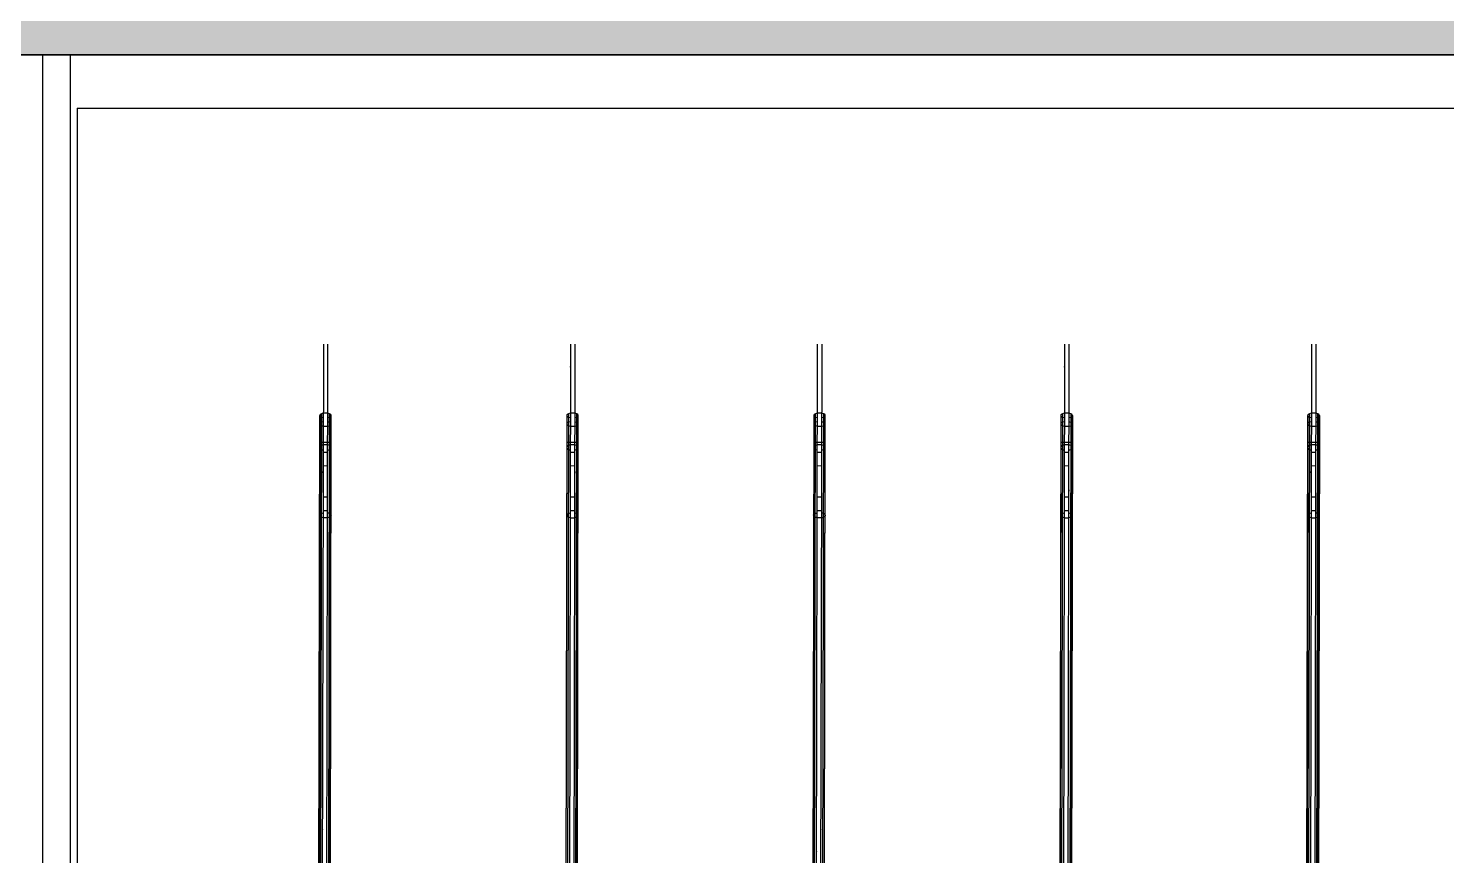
# Model space of a CAD drawing. Header units: inches. Extents: x 0 to 54693, y 0 to 31146.
# Drawn here: x 49649 to 50154, y 17958 to 18253 of the extents above; entities that cross this region are included whole.
import ezdxf

# ---------------------------------------------------------------- set-up
doc = ezdxf.new("R2010")
doc.units = ezdxf.units.IN
doc.header["$MEASUREMENT"] = 0
doc.layers.add('Added', color=3, linetype='Continuous')

msp = doc.modelspace()

# ---------------------------------------------------------------- linework, layer by layer
at = {"layer": 'Added', "linetype": 'Continuous', "lineweight": -2, "ltscale": 0.18}
for p, q in [((47753.23, 18243.35), (51303.23, 18243.35)), ((50653.23, 18243.35), (48653.82, 18243.35)), ((49653.53, 18243.35), (49653.53, 17643.35)), ((49663.53, 17643.35), (49663.53, 18243.35)), ((49665.94, 18224.35), (49665.94, 17643.35)), ((49665.94, 18224.35), (50639.74, 18224.35)), ((49753.71, 18140.19), (49752.94, 17730.21)), ((49754.58, 17730.5), (49755.35, 18139.88)), ((49755.35, 18139.88), (49755.35, 18140.18)), ((49841.79, 18140.19), (49841.03, 17730.21)), ((49843.44, 18140.18), (49842.67, 17730.2)), ((49929.11, 17730.21), (49929.88, 18140.19)), ((49930.76, 17730.2), (49931.53, 18140.18)), ((50017.97, 18140.19), (50017.2, 17730.21)), ((50018.85, 17730.2), (50019.62, 18140.18)), ((50106.06, 18140.19), (50105.29, 17730.21)), ((50106.94, 17730.5), (50107.7, 18140.18)), ((49755.34, 18131.97), (49755.34, 18132.2)), ((49841.78, 18132.21), (49841.78, 18131.98)), ((50017.96, 18131.98), (50017.96, 18132.21)), ((50106.04, 18132.21), (50106.04, 18131.98)), ((49753.66, 18115.55), (49753.01, 18115.36)), ((49755.31, 18115.54), (49753.66, 18115.55)), ((49755.96, 18115.34), (49755.31, 18115.54)), ((49841.75, 18115.55), (49841.09, 18115.36)), ((49843.39, 18115.54), (49841.75, 18115.55)), ((49844.05, 18115.34), (49843.39, 18115.54)), ((49929.84, 18115.55), (49929.18, 18115.36)), ((49931.48, 18115.54), (49929.84, 18115.55)), ((49932.14, 18115.34), (49931.48, 18115.54)), ((50017.92, 18115.55), (50017.27, 18115.36)), ((50019.57, 18115.54), (50017.92, 18115.55)), ((50020.22, 18115.34), (50019.57, 18115.54)), ((50106.01, 18115.55), (50105.36, 18115.36)), ((50107.66, 18115.54), (50106.01, 18115.55)), ((50108.31, 18115.34), (50107.66, 18115.54)), ((49751.74, 17750.87), (49752.43, 18114.77)), ((49752.58, 18115.08), (49751.89, 17750.48)), ((49753.01, 18115.36), (49752.32, 17750.14)), ((49752.57, 18112.01), (49752.42, 18111.69)), ((49752.42, 18111.69), (49752.57, 18111.38)), ((49752.58, 18115.08), (49752.43, 18114.77)), ((49752.43, 18114.77), (49752.57, 18114.45)), ((49752.57, 18114.45), (49753, 18114.17)), ((49753, 18112.28), (49752.57, 18112.01)), ((49752.57, 18111.38), (49753, 18111.1)), ((49753.01, 18115.36), (49752.58, 18115.08)), ((49753, 18114.17), (49753.66, 18113.97)), ((49753.65, 18112.48), (49753, 18112.28)), ((49753, 18111.1), (49753.65, 18110.89)), ((49753.65, 18110.89), (49755.3, 18110.89)), ((49755.27, 17750.13), (49755.96, 18115.34)), ((49755.3, 18113.96), (49755.96, 18114.16)), ((49755.95, 18112.27), (49755.3, 18112.47)), ((49755.3, 18110.89), (49755.95, 18111.08)), ((49755.7, 17750.46), (49756.39, 18115.06)), ((49755.86, 17750.85), (49756.54, 18114.75)), ((49756.38, 18111.99), (49755.95, 18112.27)), ((49755.95, 18111.08), (49756.38, 18111.36)), ((49756.39, 18115.06), (49755.96, 18115.34)), ((49755.96, 18114.16), (49756.39, 18114.43)), ((49756.53, 18111.67), (49756.38, 18111.99)), ((49756.38, 18111.36), (49756.53, 18111.67)), ((49756.54, 18114.75), (49756.39, 18115.06)), ((49756.39, 18114.43), (49756.54, 18114.75)), ((49840.51, 18114.77), (49839.83, 17750.87)), ((49839.98, 17750.48), (49840.66, 18115.08)), ((49841.09, 18115.36), (49840.41, 17750.14)), ((49840.66, 18115.08), (49840.51, 18114.77)), ((49840.51, 18114.77), (49840.66, 18114.45)), ((49840.66, 18112.01), (49840.51, 18111.69)), ((49840.51, 18111.69), (49840.66, 18111.38)), ((49841.09, 18115.36), (49840.66, 18115.08)), ((49840.66, 18114.45), (49841.09, 18114.17)), ((49841.09, 18112.28), (49840.66, 18112.01)), ((49840.66, 18111.38), (49841.09, 18111.1)), ((49841.09, 18114.17), (49841.75, 18113.97)), ((49841.74, 18112.48), (49841.09, 18112.28)), ((49841.09, 18111.1), (49841.74, 18110.89)), ((49841.74, 18110.89), (49843.38, 18110.89)), ((49843.36, 17750.13), (49844.05, 18115.34)), ((49843.38, 18110.89), (49844.04, 18111.08)), ((49843.39, 18113.96), (49844.05, 18114.16)), ((49844.04, 18112.27), (49843.39, 18112.47)), ((49843.79, 17750.46), (49844.48, 18115.06)), ((49843.94, 17750.85), (49844.63, 18114.75)), ((49844.47, 18111.99), (49844.04, 18112.27)), ((49844.04, 18111.08), (49844.47, 18111.36)), ((49844.48, 18115.06), (49844.05, 18115.34)), ((49844.05, 18114.16), (49844.48, 18114.43)), ((49844.62, 18111.67), (49844.47, 18111.99)), ((49844.47, 18111.36), (49844.62, 18111.67)), ((49844.63, 18114.75), (49844.48, 18115.06)), ((49844.48, 18114.43), (49844.63, 18114.75)), ((49928.6, 18114.77), (49927.92, 17750.87)), ((49928.75, 18115.08), (49928.07, 17750.48)), ((49928.5, 17750.14), (49929.18, 18115.36)), ((49928.75, 18115.08), (49928.6, 18114.77)), ((49928.6, 18114.77), (49928.75, 18114.45)), ((49928.75, 18112.01), (49928.6, 18111.69)), ((49928.6, 18111.69), (49928.74, 18111.38)), ((49928.74, 18111.38), (49929.17, 18111.1)), ((49929.18, 18115.36), (49928.75, 18115.08)), ((49928.75, 18114.45), (49929.18, 18114.17)), ((49929.18, 18112.28), (49928.75, 18112.01)), ((49929.17, 18111.1), (49929.83, 18110.89)), ((49929.18, 18114.17), (49929.83, 18113.97)), ((49929.83, 18112.48), (49929.18, 18112.28)), ((49929.83, 18110.89), (49931.47, 18110.89)), ((49931.45, 17750.13), (49932.14, 18115.34)), ((49931.47, 18110.89), (49932.13, 18111.08)), ((49931.48, 18113.96), (49932.13, 18114.16)), ((49932.13, 18112.27), (49931.48, 18112.47)), ((49932.56, 18115.06), (49931.88, 17750.46)), ((49932.03, 17750.85), (49932.71, 18114.75)), ((49932.13, 18114.16), (49932.56, 18114.43)), ((49932.56, 18111.99), (49932.13, 18112.27)), ((49932.13, 18111.08), (49932.56, 18111.36)), ((49932.56, 18115.06), (49932.14, 18115.34)), ((49932.71, 18114.75), (49932.56, 18115.06)), ((49932.56, 18114.43), (49932.71, 18114.75)), ((49932.71, 18111.67), (49932.56, 18111.99)), ((49932.56, 18111.36), (49932.71, 18111.67)), ((50016.69, 18114.77), (50016.01, 17750.87)), ((50016.16, 17750.48), (50016.84, 18115.08)), ((50017.27, 18115.36), (50016.59, 17750.14)), ((50016.83, 18112.01), (50016.68, 18111.69)), ((50016.68, 18111.69), (50016.83, 18111.38)), ((50016.84, 18115.08), (50016.69, 18114.77)), ((50016.69, 18114.77), (50016.84, 18114.45)), ((50017.26, 18112.28), (50016.83, 18112.01)), ((50016.83, 18111.38), (50017.26, 18111.1)), ((50017.27, 18115.36), (50016.84, 18115.08)), ((50016.84, 18114.45), (50017.27, 18114.17)), ((50017.92, 18112.48), (50017.26, 18112.28)), ((50017.26, 18111.1), (50017.92, 18110.89)), ((50017.27, 18114.17), (50017.92, 18113.97)), ((50017.92, 18110.89), (50019.56, 18110.89)), ((50020.22, 18115.34), (50019.54, 17750.13)), ((50020.22, 18112.27), (50019.56, 18112.47)), ((50019.56, 18110.89), (50020.22, 18111.08)), ((50019.57, 18113.96), (50020.22, 18114.16)), ((50019.97, 17750.46), (50020.65, 18115.06)), ((50020.8, 18114.75), (50020.12, 17750.85)), ((50020.65, 18115.06), (50020.22, 18115.34)), ((50020.22, 18114.16), (50020.65, 18114.43)), ((50020.65, 18111.99), (50020.22, 18112.27)), ((50020.22, 18111.08), (50020.65, 18111.36)), ((50020.8, 18114.75), (50020.65, 18115.06)), ((50020.65, 18114.43), (50020.8, 18114.75)), ((50020.8, 18111.67), (50020.65, 18111.99)), ((50020.65, 18111.36), (50020.8, 18111.67)), ((50104.1, 17750.87), (50104.78, 18114.77)), ((50104.24, 17750.48), (50104.93, 18115.08)), ((50105.36, 18115.36), (50104.67, 17750.14)), ((50104.92, 18112.01), (50104.77, 18111.69)), ((50104.77, 18111.69), (50104.92, 18111.38)), ((50104.93, 18115.08), (50104.78, 18114.77)), ((50104.78, 18114.77), (50104.93, 18114.45)), ((50105.35, 18112.28), (50104.92, 18112.01)), ((50104.92, 18111.38), (50105.35, 18111.1)), ((50105.36, 18115.36), (50104.93, 18115.08)), ((50104.93, 18114.45), (50105.36, 18114.17)), ((50106.01, 18112.48), (50105.35, 18112.28)), ((50105.35, 18111.1), (50106, 18110.89)), ((50105.36, 18114.17), (50106.01, 18113.97)), ((50106, 18110.89), (50107.65, 18110.89)), ((50107.63, 17750.13), (50108.31, 18115.34)), ((50107.65, 18113.96), (50108.31, 18114.16)), ((50108.31, 18112.27), (50107.65, 18112.47)), ((50107.65, 18110.89), (50108.3, 18111.08)), ((50108.06, 17750.46), (50108.74, 18115.06)), ((50108.89, 18114.75), (50108.21, 17750.85)), ((50108.3, 18111.08), (50108.73, 18111.36)), ((50108.74, 18115.06), (50108.31, 18115.34)), ((50108.31, 18114.16), (50108.74, 18114.43)), ((50108.74, 18111.99), (50108.31, 18112.27)), ((50108.73, 18111.36), (50108.88, 18111.67)), ((50108.89, 18114.75), (50108.74, 18115.06)), ((50108.74, 18114.43), (50108.89, 18114.75)), ((50108.88, 18111.67), (50108.74, 18111.99)), ((49752.55, 18103.66), (49752.4, 18103.3)), ((49752.4, 18103.3), (49752.55, 18102.94)), ((49752.41, 18105.13), (49752.56, 18105.16)), ((49752.56, 18105.09), (49752.41, 18105.13)), ((49752.98, 18103.98), (49752.55, 18103.66)), ((49752.55, 18102.94), (49752.98, 18102.62)), ((49752.56, 18105.16), (49752.99, 18105.18)), ((49752.99, 18105.06), (49752.56, 18105.09)), ((49753.64, 18104.2), (49752.98, 18103.98)), ((49752.98, 18102.62), (49753.64, 18102.39)), ((49752.99, 18105.18), (49753.64, 18105.2)), ((49753.64, 18105.04), (49752.99, 18105.06)), ((49753.63, 18101.67), (49755.28, 18101.66)), ((49753.64, 18105.2), (49755.29, 18105.19)), ((49755.28, 18104.19), (49753.64, 18104.2)), ((49755.94, 18103.96), (49755.28, 18104.19)), ((49755.28, 18102.38), (49755.94, 18102.61)), ((49755.29, 18105.19), (49755.94, 18105.17)), ((49755.94, 18105.05), (49755.29, 18105.03)), ((49755.94, 18105.17), (49756.37, 18105.14)), ((49756.37, 18105.07), (49755.94, 18105.05)), ((49756.37, 18103.64), (49755.94, 18103.96)), ((49755.94, 18102.61), (49756.37, 18102.92)), ((49756.37, 18105.14), (49756.52, 18105.1)), ((49756.52, 18105.1), (49756.37, 18105.07)), ((49756.52, 18103.28), (49756.37, 18103.64)), ((49756.37, 18102.92), (49756.52, 18103.28)), ((49840.64, 18103.66), (49840.49, 18103.3)), ((49840.49, 18103.3), (49840.64, 18102.94)), ((49840.5, 18105.13), (49840.64, 18105.16)), ((49840.64, 18105.09), (49840.5, 18105.13)), ((49840.64, 18105.16), (49841.07, 18105.18)), ((49841.07, 18105.06), (49840.64, 18105.09)), ((49841.07, 18103.98), (49840.64, 18103.66)), ((49840.64, 18102.94), (49841.07, 18102.62)), ((49841.07, 18105.18), (49841.73, 18105.2)), ((49841.73, 18105.04), (49841.07, 18105.06)), ((49841.73, 18104.2), (49841.07, 18103.98)), ((49841.07, 18102.62), (49841.72, 18102.39)), ((49841.72, 18101.67), (49843.37, 18101.66)), ((49841.73, 18105.2), (49843.37, 18105.19)), ((49843.37, 18104.19), (49841.73, 18104.2)), ((49843.37, 18105.19), (49844.03, 18105.17)), ((49844.03, 18105.05), (49843.37, 18105.03)), ((49844.03, 18103.96), (49843.37, 18104.19)), ((49843.37, 18102.38), (49844.02, 18102.61)), ((49844.02, 18102.61), (49844.45, 18102.92)), ((49844.03, 18105.17), (49844.46, 18105.14)), ((49844.46, 18105.07), (49844.03, 18105.05)), ((49844.46, 18103.64), (49844.03, 18103.96)), ((49844.45, 18102.92), (49844.6, 18103.28)), ((49844.46, 18105.14), (49844.61, 18105.1)), ((49844.61, 18105.1), (49844.46, 18105.07)), ((49844.6, 18103.28), (49844.46, 18103.64)), ((49928.58, 18105.13), (49928.73, 18105.16)), ((49928.73, 18105.09), (49928.58, 18105.13)), ((49928.73, 18103.66), (49928.58, 18103.3)), ((49928.58, 18103.3), (49928.73, 18102.94)), ((49928.73, 18105.16), (49929.16, 18105.18)), ((49929.16, 18105.06), (49928.73, 18105.09)), ((49929.16, 18103.98), (49928.73, 18103.66)), ((49928.73, 18102.94), (49929.16, 18102.62)), ((49929.16, 18105.18), (49929.82, 18105.2)), ((49929.82, 18105.04), (49929.16, 18105.06)), ((49929.82, 18104.2), (49929.16, 18103.98)), ((49929.16, 18102.62), (49929.81, 18102.39)), ((49929.81, 18101.67), (49931.46, 18101.66)), ((49929.82, 18105.2), (49931.46, 18105.19)), ((49931.46, 18104.19), (49929.82, 18104.2)), ((49931.46, 18105.19), (49932.12, 18105.17)), ((49932.12, 18105.05), (49931.46, 18105.03)), ((49932.11, 18103.96), (49931.46, 18104.19)), ((49931.46, 18102.38), (49932.11, 18102.61)), ((49932.54, 18103.64), (49932.11, 18103.96)), ((49932.11, 18102.61), (49932.54, 18102.92)), ((49932.12, 18105.17), (49932.55, 18105.14)), ((49932.55, 18105.07), (49932.12, 18105.05)), ((49932.69, 18103.28), (49932.54, 18103.64)), ((49932.54, 18102.92), (49932.69, 18103.28)), ((49932.55, 18105.14), (49932.7, 18105.1)), ((49932.7, 18105.1), (49932.55, 18105.07)), ((50016.67, 18105.13), (50016.82, 18105.16)), ((50016.82, 18105.09), (50016.67, 18105.13)), ((50016.82, 18103.66), (50016.67, 18103.3)), ((50016.67, 18103.3), (50016.82, 18102.94)), ((50016.82, 18105.16), (50017.25, 18105.18)), ((50017.25, 18105.06), (50016.82, 18105.09)), ((50017.25, 18103.98), (50016.82, 18103.66)), ((50016.82, 18102.94), (50017.25, 18102.62)), ((50017.25, 18105.18), (50017.91, 18105.2)), ((50017.9, 18105.04), (50017.25, 18105.06)), ((50017.9, 18104.2), (50017.25, 18103.98)), ((50017.25, 18102.62), (50017.9, 18102.39)), ((50019.55, 18104.19), (50017.9, 18104.2)), ((50017.9, 18101.67), (50019.54, 18101.66)), ((50017.91, 18105.2), (50019.55, 18105.19)), ((50019.54, 18102.38), (50020.2, 18102.61)), ((50019.55, 18105.19), (50020.2, 18105.17)), ((50020.2, 18105.05), (50019.55, 18105.03)), ((50020.2, 18103.96), (50019.55, 18104.19)), ((50020.2, 18105.17), (50020.63, 18105.14)), ((50020.63, 18105.07), (50020.2, 18105.05)), ((50020.63, 18103.64), (50020.2, 18103.96)), ((50020.2, 18102.61), (50020.63, 18102.92)), ((50020.63, 18105.14), (50020.78, 18105.1)), ((50020.78, 18105.1), (50020.63, 18105.07)), ((50020.78, 18103.28), (50020.63, 18103.64)), ((50020.63, 18102.92), (50020.78, 18103.28)), ((50104.76, 18105.13), (50104.91, 18105.16)), ((50104.91, 18105.09), (50104.76, 18105.13)), ((50104.91, 18103.66), (50104.76, 18103.3)), ((50104.76, 18103.3), (50104.91, 18102.94)), ((50104.91, 18105.16), (50105.34, 18105.18)), ((50105.34, 18105.06), (50104.91, 18105.09)), ((50105.34, 18103.98), (50104.91, 18103.66)), ((50104.91, 18102.94), (50105.33, 18102.62)), ((50105.33, 18102.62), (50105.99, 18102.39)), ((50105.34, 18105.18), (50105.99, 18105.2)), ((50105.99, 18105.04), (50105.34, 18105.06)), ((50105.99, 18104.2), (50105.34, 18103.98)), ((50105.99, 18105.2), (50107.64, 18105.19)), ((50107.64, 18104.19), (50105.99, 18104.2)), ((50105.99, 18101.67), (50107.63, 18101.66)), ((50107.63, 18102.38), (50108.29, 18102.61)), ((50107.64, 18105.19), (50108.29, 18105.17)), ((50108.29, 18105.05), (50107.64, 18105.03)), ((50108.29, 18103.96), (50107.64, 18104.19)), ((50108.29, 18105.17), (50108.72, 18105.14)), ((50108.72, 18105.07), (50108.29, 18105.05)), ((50108.72, 18103.64), (50108.29, 18103.96)), ((50108.29, 18102.61), (50108.72, 18102.92)), ((50108.72, 18105.14), (50108.87, 18105.1)), ((50108.87, 18105.1), (50108.72, 18105.07)), ((50108.87, 18103.28), (50108.72, 18103.64)), ((50108.72, 18102.92), (50108.87, 18103.28)), ((49755.27, 18096.69), (49753.62, 18096.7)), ((49843.36, 18096.69), (49841.71, 18096.7)), ((49931.45, 18096.69), (49929.8, 18096.7)), ((50019.53, 18096.69), (50017.89, 18096.7)), ((50107.62, 18096.69), (50105.98, 18096.7)), ((49753.62, 18094.2), (49753.62, 18094.74)), ((49843.35, 18094.73), (49843.35, 18094.19)), ((50105.97, 18094.2), (50105.97, 18094.74)), ((49753.6, 18085.7), (49755.25, 18085.69)), ((49841.69, 18085.7), (49843.34, 18085.69)), ((49929.78, 18085.7), (49931.43, 18085.69)), ((50017.87, 18085.7), (50019.51, 18085.69)), ((50019.52, 18088.19), (50019.52, 18087.66)), ((50105.96, 18085.7), (50107.6, 18085.69)), ((49752.94, 18079.79), (49753.59, 18080.01)), ((49755.24, 18080.73), (49753.6, 18080.74)), ((49755.89, 18079.77), (49755.24, 18080)), ((49841.03, 18079.79), (49841.68, 18080.01)), ((49843.33, 18080.73), (49841.68, 18080.74)), ((49843.33, 18080), (49843.98, 18079.77)), ((49929.12, 18079.79), (49929.77, 18080.01)), ((49931.42, 18080.73), (49929.77, 18080.74)), ((49932.07, 18079.77), (49931.41, 18080)), ((50017.2, 18079.79), (50017.86, 18080.01)), ((50019.5, 18080.73), (50017.86, 18080.74)), ((50019.5, 18080), (50020.16, 18079.77)), ((50105.29, 18079.79), (50105.95, 18080.01)), ((50107.59, 18080.73), (50105.95, 18080.74)), ((50108.25, 18079.77), (50107.59, 18080)), ((49752.36, 18079.11), (49752.51, 18079.47)), ((49752.51, 18079.47), (49752.36, 18079.11)), ((49752.51, 18078.75), (49752.36, 18079.11)), ((49752.51, 18079.47), (49752.94, 18079.79)), ((49752.94, 18078.43), (49752.51, 18078.75)), ((49753.59, 18078.2), (49752.94, 18078.43)), ((49755.24, 18078.19), (49753.59, 18078.2)), ((49755.89, 18078.42), (49755.24, 18078.19)), ((49756.32, 18079.45), (49755.89, 18079.77)), ((49756.32, 18078.73), (49755.89, 18078.42)), ((49756.32, 18079.45), (49756.47, 18079.09)), ((49756.32, 18078.73), (49756.47, 18079.09)), ((49840.6, 18079.47), (49840.45, 18079.11)), ((49840.45, 18079.11), (49840.6, 18078.75)), ((49840.6, 18079.47), (49841.03, 18079.79)), ((49841.02, 18078.43), (49840.6, 18078.75)), ((49841.68, 18078.2), (49841.02, 18078.43)), ((49841.68, 18078.2), (49843.32, 18078.19)), ((49843.98, 18078.42), (49843.32, 18078.19)), ((49844.41, 18079.45), (49843.98, 18079.77)), ((49844.41, 18078.73), (49843.98, 18078.42)), ((49844.56, 18079.09), (49844.41, 18079.45)), ((49844.41, 18078.73), (49844.56, 18079.09)), ((49928.53, 18079.11), (49928.68, 18079.47)), ((49928.68, 18079.47), (49928.53, 18079.11)), ((49928.68, 18078.75), (49928.53, 18079.11)), ((49929.12, 18079.79), (49928.68, 18079.47)), ((49928.68, 18078.75), (49929.11, 18078.43)), ((49929.77, 18078.2), (49929.11, 18078.43)), ((49931.41, 18078.19), (49929.77, 18078.2)), ((49931.41, 18078.19), (49932.07, 18078.42)), ((49932.5, 18079.45), (49932.07, 18079.77)), ((49932.5, 18078.73), (49932.07, 18078.42)), ((49932.5, 18079.45), (49932.65, 18079.09)), ((49932.65, 18079.09), (49932.5, 18078.73)), ((50016.77, 18079.47), (50016.62, 18079.11)), ((50016.62, 18079.11), (50016.77, 18078.75)), ((50017.2, 18079.79), (50016.77, 18079.47)), ((50016.77, 18078.75), (50017.2, 18078.43)), ((50017.85, 18078.2), (50017.2, 18078.43)), ((50017.85, 18078.2), (50019.5, 18078.19)), ((50020.15, 18078.42), (50019.5, 18078.19)), ((50020.58, 18078.73), (50020.15, 18078.42)), ((50020.59, 18079.45), (50020.16, 18079.77)), ((50020.73, 18079.09), (50020.58, 18078.73)), ((50020.59, 18079.45), (50020.73, 18079.09)), ((50104.86, 18079.47), (50104.71, 18079.11)), ((50104.71, 18079.11), (50104.86, 18078.75)), ((50104.86, 18079.47), (50105.29, 18079.79)), ((50105.29, 18078.43), (50104.86, 18078.75)), ((50105.94, 18078.2), (50105.29, 18078.43)), ((50105.94, 18078.2), (50107.59, 18078.19)), ((50108.24, 18078.42), (50107.59, 18078.19)), ((50108.67, 18078.73), (50108.24, 18078.42)), ((50108.67, 18079.45), (50108.25, 18079.77)), ((50108.67, 18079.45), (50108.82, 18079.09)), ((50108.82, 18079.09), (50108.67, 18078.73)), ((49753.38, 17967.16), (49753.38, 17966.97)), ((49931.2, 17966.96), (49931.2, 17967.15)), ((50107.38, 17966.96), (50107.38, 17967.15)), ((49755.01, 17959), (49755.01, 17959.15)), ((49841.46, 17959.16), (49841.46, 17959.01)), ((49929.54, 17959.16), (49929.54, 17959.01)), ((50019.28, 17959), (50019.28, 17959.15)), ((50105.72, 17959.16), (50105.72, 17959.01))]:
    msp.add_line(p, q, dxfattribs=at)
msp.add_solid([(51303.23, 18343.35), (51303.23, 18243.35), (47653.23, 18343.35), (47653.23, 18243.35)], dxfattribs=at)

doc.saveas('drawing.dxf')
